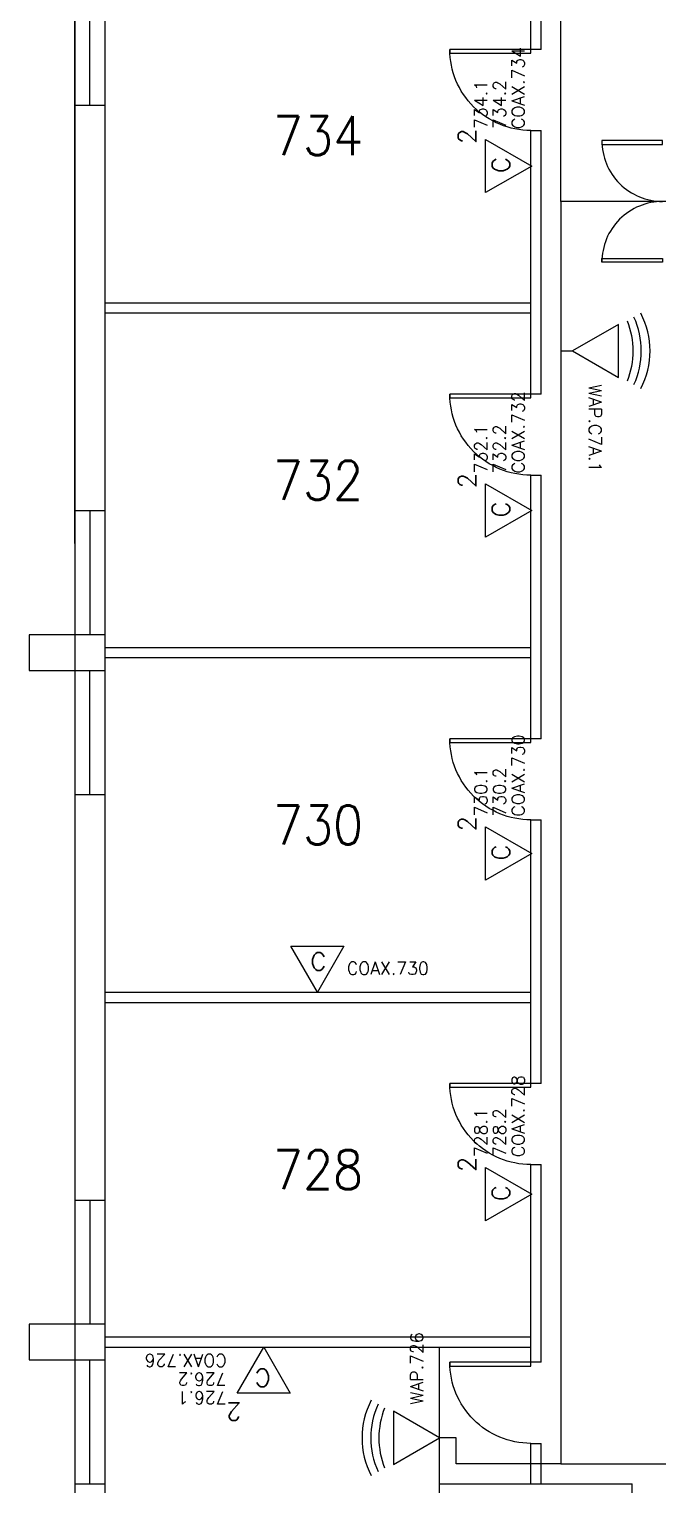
# Model space of a CAD drawing. Header units: inches. Extents: x -460 to 10305, y -938 to 5356.
# Drawn here: x 7793 to 8042, y 4200 to 4774 of the extents above; entities that cross this region are included whole.
import ezdxf
from ezdxf.enums import TextEntityAlignment as Align

# ---------------------------------------------------------------- set-up
doc = ezdxf.new("R2010")
doc.units = ezdxf.units.IN
doc.header["$MEASUREMENT"] = 0
doc.set_wipeout_variables(frame=1)
for name, color, linetype in [('01-0263-07-DWG-BFP-ARCH$0$SP-DOORS', 5, 'Continuous'), ('01-0263-07-DWG-BFP-ARCH$0$SP-GROSS', 30, 'Continuous'), ('01-0263-07-DWG-BFP-ARCH$0$SP-RMNO', 7, 'Continuous'), ('01-0263-07-DWG-BFP-ARCH$0$SP-ROOM', 7, 'Continuous'), ('01-0263-07-DWG-BFP-ARCH$0$SP-WALL', 7, 'Continuous'), ('01-0263-07-DWG-BFP-ARCH$0$SP-WINDOWS', 6, 'Continuous'), ('T-Anno-Soffit', 200, 'Continuous'), ('T-Comm-E', 1, 'Continuous'), ('T-Comm-E-Wireless', 1, 'Continuous'), ('T-Comm-Path', 40, 'Continuous')]:
    doc.layers.add(name, color=color, linetype=linetype)
doc.layers.get('01-0263-07-DWG-BFP-ARCH$0$SP-ROOM').off()
doc.styles.add('01-0263-07-DWG-BFP-ARCH$0$ROMANS', font='ROMANS.shx', dxfattribs={"width": 0.9})
doc.styles.add('3-32', font='SIMPLEX.shx', dxfattribs={"height": 9})

# ---------------------------------------------------------------- blocks, each defined once
blk = doc.blocks.new('01-0263-07-DWG-BFP-ARCH$0$DOR00')
at = {"color": 0}
for p, q in [((0, 1), (0, 0)), ((1, 0), (1, 1))]:
    blk.add_line(p, q, dxfattribs=at)
blk = doc.blocks.new('01-0263-07-DWG-BFP-ARCH$0$DOR01')
at = {"color": 0}
for p, q in [((1, 1), (0, 1)), ((0, 1), (0, 0)), ((1, 0), (1, 1)), ((0, 0), (1, 0))]:
    blk.add_line(p, q, dxfattribs=at)
blk = doc.blocks.new('01-0263-07-DWG-BFP-ARCH$0$FMGRM1')
at = {"style": '01-0263-07-DWG-BFP-ARCH$0$ROMANS', "width": 0.9}
for tag, p in [('RMAREA', (0, -0.2836)), ('DATA1', (0, -0.443)), ('DATA2', (0, -0.6024)), ('DATA3', (0, -0.7618)), ('DATA4', (0, -0.9213)), ('DATA5', (0, -1.0807))]:
    blk.add_attdef(tag, text='', height=0.1172, dxfattribs=at).set_placement(p, align=Align.CENTER)
at = {"linetype": 'Continuous'}
blk.add_wipeout([(-0.375, -0.125), (0.375, -0.125), (0.375, 0.125), (-0.375, 0.125)], dxfattribs=at)
at = {"layer": '01-0263-07-DWG-BFP-ARCH$0$SP-RMNO', "style": '01-0263-07-DWG-BFP-ARCH$0$ROMANS', "width": 0.9}
blk.add_attdef('RMNUMB', text='', height=0.16, dxfattribs=at).set_placement((0, 0), align=Align.MIDDLE)
blk = doc.blocks.new('01-0263-07-DWG-BFP-ARCH', base_point=(1295.15, 1353.42))
at = {"layer": '01-0263-07-DWG-BFP-ARCH$0$SP-DOORS'}
for points in [[(1475.16, 2067.43, -0.414214), (1443.16, 2099.43, -0.414214)], [(1503.16, 2063.43, 0.414214), (1527.16, 2039.43, 0.414214), (1503.16, 2015.43, 0.414214)], [(1475.16, 1931.43, -0.414214), (1443.16, 1963.43, -0.414214)], [(1475.16, 1795.43, -0.414214), (1443.16, 1827.43, -0.414214)], [(1475.16, 1659.43, -0.414214), (1443.16, 1691.43, -0.414214)], [(1475.16, 1549.43, -0.414214), (1443.16, 1581.43, -0.414214)]]:
    blk.add_lwpolyline(points, format="xyb", dxfattribs=at)
at = {"layer": '01-0263-07-DWG-BFP-ARCH$0$SP-GROSS'}
blk.add_lwpolyline([(1995.16, 2641.43), (1295.16, 2641.43), (1295.15, 1353.42), (1995.06, 1353.48), (1995.02, 1373.67), (1995.16, 2641.43)], close=True, dxfattribs=at)
at = {"layer": '01-0263-07-DWG-BFP-ARCH$0$SP-WALL'}
for p, q in [((1475.16, 2099.43), (1475.16, 2203.43)), ((1479.16, 2099.43), (1479.16, 2203.43)), ((1295.16, 2077.43), (1307.16, 2077.43)), ((1475.16, 1963.43), (1475.16, 2067.43)), ((1479.16, 1963.43), (1479.16, 2067.43)), ((1307.16, 1999.43), (1475.16, 1999.43)), ((1307.16, 1995.43), (1475.16, 1995.43)), ((1475.16, 1827.43), (1475.16, 1931.43)), ((1479.16, 1827.43), (1479.16, 1931.43)), ((1295.16, 1917.43), (1307.16, 1917.43)), ((1295.16, 1904.43), (1295.16, 1353.43)), ((1307.16, 1365.43), (1307.16, 1904.43)), ((1307.16, 1868.43), (1277.16, 1868.43)), ((1277.16, 1868.43), (1277.16, 1854.43)), ((1295.16, 1868.43), (1295.16, 1854.43)), ((1307.16, 1863.43), (1475.16, 1863.43)), ((1307.16, 1859.43), (1475.16, 1859.43)), ((1277.16, 1854.43), (1307.16, 1854.43)), ((1295.16, 1805.43), (1307.16, 1805.43)), ((1475.16, 1727.43), (1475.16, 1795.43)), ((1479.16, 1691.43), (1479.16, 1795.43)), ((1307.16, 1727.43), (1475.16, 1727.43)), ((1307.16, 1723.43), (1475.16, 1723.43)), ((1475.16, 1691.43), (1475.16, 1727.43)), ((1475.16, 1581.43), (1475.16, 1659.43)), ((1479.16, 1581.43), (1479.16, 1659.43)), ((1295.16, 1645.43), (1307.16, 1645.43)), ((1307.16, 1596.43), (1277.16, 1596.43)), ((1277.16, 1596.43), (1277.16, 1582.43)), ((1295.16, 1596.43), (1295.16, 1582.43)), ((1307.16, 1591.43), (1475.16, 1591.43)), ((1307.16, 1587.43), (1475.16, 1587.43)), ((1277.16, 1582.43), (1307.16, 1582.43)), ((1475.16, 1533.43), (1475.16, 1549.43)), ((1479.16, 1533.43), (1479.16, 1549.43)), ((1295.16, 1533.43), (1307.16, 1533.43)), ((1439.16, 1533.43), (1515.16, 1533.43)), ((1439.16, 1365.43), (1439.16, 1533.43))]:
    blk.add_line(p, q, dxfattribs=at)
for points in [[(1295.16, 1904.43), (1295.16, 2411.43), (1295.16, 2641.43)], [(1307.16, 1904.43), (1307.16, 2411.43), (1307.16, 2629.43)]]:
    blk.add_lwpolyline(points, dxfattribs=at)
at = {"layer": '01-0263-07-DWG-BFP-ARCH$0$SP-WINDOWS'}
for p, q in [((1301.16, 2077.43), (1301.16, 2126.43)), ((1301.16, 1917.43), (1301.16, 1868.43)), ((1301.16, 1805.43), (1301.16, 1854.43)), ((1301.16, 1645.43), (1301.16, 1596.43)), ((1301.16, 1533.43), (1301.16, 1582.43))]:
    blk.add_line(p, q, dxfattribs=at)
at = {"layer": '01-0263-07-DWG-BFP-ARCH$0$SP-DOORS', "rotation": 180}
for p, xscale, yscale, zscale in [((1475.16, 2099.43), 32, 1.5, 32), ((1527.16, 2063.43), 24, 1.5, 24), ((1527.16, 2015.43), 24, -1.5, 24), ((1475.16, 1963.43), 32, 1.5, 32), ((1475.16, 1827.43), 32, 1.5, 32), ((1475.16, 1691.43), 32, 1.5, 32), ((1475.16, 1581.43), 32, 1.5, 32)]:
    blk.add_blockref('01-0263-07-DWG-BFP-ARCH$0$DOR01', p, dxfattribs=dict(at, xscale=xscale, yscale=yscale, zscale=zscale))
at = {"layer": '01-0263-07-DWG-BFP-ARCH$0$SP-WALL'}
for p, xscale, yscale, zscale, rotation in [((1475.16, 2099.43), 32, 4, 32, 270), ((1475.16, 1963.43), 32, 4, 32, 270), ((1475.16, 1827.43), 32, 4, 32, 270), ((1475.16, 1691.43), 32, 4, 32, 270), ((1475.16, 1581.43), 32, 4, 32, 270), ((1545.16, 1529.43), 30, -4, 30, 180)]:
    blk.add_blockref('01-0263-07-DWG-BFP-ARCH$0$DOR00', p, dxfattribs=dict(at, xscale=xscale, yscale=yscale, zscale=zscale, rotation=rotation))
at = {"layer": '01-0263-07-DWG-BFP-ARCH$0$SP-ROOM'}
ref = blk.add_blockref('01-0263-07-DWG-BFP-ARCH$0$FMGRM1', (1391.16, 2065.43), dxfattribs=dict(at, xscale=96, yscale=96, zscale=96))
ref.add_attrib('RMNUMB', '734', dxfattribs={"layer": '01-0263-07-DWG-BFP-ARCH$0$SP-RMNO', "height": 15.36, "style": '01-0263-07-DWG-BFP-ARCH$0$ROMANS', "width": 0.9}).set_placement((1391.16, 2065.43), align=Align.MIDDLE)
ref = blk.add_blockref('01-0263-07-DWG-BFP-ARCH$0$FMGRM1', (1555.16, 2040.43), dxfattribs=dict(at, xscale=96, yscale=96, zscale=96))
ref.add_attrib('RMNUMB', '756', dxfattribs={"layer": '01-0263-07-DWG-BFP-ARCH$0$SP-RMNO', "height": 15.36, "style": '01-0263-07-DWG-BFP-ARCH$0$ROMANS', "width": 0.9}).set_placement((1555.16, 2040.43), align=Align.MIDDLE)
ref = blk.add_blockref('01-0263-07-DWG-BFP-ARCH$0$FMGRM1', (1391.16, 1929.43), dxfattribs=dict(at, xscale=96, yscale=96, zscale=96))
ref.add_attrib('RMNUMB', '732', dxfattribs={"layer": '01-0263-07-DWG-BFP-ARCH$0$SP-RMNO', "height": 15.36, "style": '01-0263-07-DWG-BFP-ARCH$0$ROMANS', "width": 0.9}).set_placement((1391.16, 1929.43), align=Align.MIDDLE)
ref = blk.add_blockref('01-0263-07-DWG-BFP-ARCH$0$FMGRM1', (1391.16, 1793.43), dxfattribs=dict(at, xscale=96, yscale=96, zscale=96))
ref.add_attrib('RMNUMB', '730', dxfattribs={"layer": '01-0263-07-DWG-BFP-ARCH$0$SP-RMNO', "height": 15.36, "style": '01-0263-07-DWG-BFP-ARCH$0$ROMANS', "width": 0.9}).set_placement((1391.16, 1793.43), align=Align.MIDDLE)
ref = blk.add_blockref('01-0263-07-DWG-BFP-ARCH$0$FMGRM1', (1391.16, 1657.43), dxfattribs=dict(at, xscale=96, yscale=96, zscale=96))
ref.add_attrib('RMNUMB', '728', dxfattribs={"layer": '01-0263-07-DWG-BFP-ARCH$0$SP-RMNO', "height": 15.36, "style": '01-0263-07-DWG-BFP-ARCH$0$ROMANS', "width": 0.9}).set_placement((1391.16, 1657.43), align=Align.MIDDLE)
blk = doc.blocks.new('WIRELESS')
for p, q in [((10.5, 18.19), (-10.5, 18.19)), ((-10.5, 18.19), (0, 0)), ((0, 0), (10.5, 18.19))]:
    blk.add_line(p, q)
for centre, start, end in [((0, -1.44), 62.42971, 117.57029), ((0, -4.89), 65.52052, 114.47948), ((0, -8.1), 68.40947, 111.59053)]:
    blk.add_arc(centre, 32.08, start, end)
at = {"style": '3-32', "flags": 1}
for tag, p in [('RM_NUMBER', (50.85, 153.68)), ('UTP_CATEGORY', (50.85, 140.31)), ('QUANTITY_UTP', (50.85, 127.18)), ('WIRELESS_OUTLET_LOCATION', (50.85, 114.16)), ('TELECOMM_ROOM', (50.85, 100.31)), ('QTY_COAX', (50.33, 74.2)), ('POS_2', (166.1, 63.3)), ('POS_3', (166.1, 55.3)), ('POS_4', (166.1, 46.8)), ('POS_5', (166.1, 38.67)), ('POS_6', (166.1, 30.05))]:
    blk.add_attdef(tag, p, '', height=5, dxfattribs=at)
at = {"flags": 1}
for tag, p in [('SERIAL_NUMBER', (51.84, 50.25)), ('MAC_ADDRESS', (51.84, 26.25)), ('ELEVATION', (51.84, 2.25)), ('WO_NUMBER', (53.96, -25.57))]:
    blk.add_attdef(tag, text='', height=5, dxfattribs=at).set_placement(p, align=Align.BOTTOM_LEFT)
at = {"style": '3-32'}
blk.add_attdef('POS_1', (13.17, 6.52), '', height=5, dxfattribs=at)
blk = doc.blocks.new('COAX')
for p, q in [((0, 0), (-10.5, 18.19)), ((-10.5, 18.19), (10.5, 18.19)), ((10.5, 18.19), (0, 0))]:
    blk.add_line(p, q)
at = {"insert": (-2.75, 15.62), "char_height": 7, "width": 12.7033, "attachment_point": 1, "style": '3-32'}
blk.add_mtext('C', dxfattribs=at)
at = {"style": '3-32', "flags": 1}
for tag, p in [('RM_NUMBER', (77.38, 143.39)), ('UTP_CATEGORY', (77.38, 130.01)), ('QUANTITY_UTP', (77.38, 116.89)), ('WIRELESS_OUTLET_LOCATION', (77.38, 103.87)), ('TELECOMM_ROOM', (77.38, 90.01)), ('QTY_COAX', (76.24, 61.6)), ('POS_2', (195.32, 34.73)), ('POS_3', (195.32, 26.23)), ('POS_4', (195.32, 18.11)), ('POS_5', (195.32, 9.86)), ('POS_6', (195.32, 1.36))]:
    blk.add_attdef(tag, p, '', height=5, dxfattribs=at)
at = {"flags": 1}
blk.add_attdef('WO_NUMBER', text='', height=5, dxfattribs=at).set_placement((76.13, 44.53), align=Align.BOTTOM_LEFT)
at = {"style": '3-32'}
blk.add_attdef('POS_1', (11.65, 6.96), '', height=5, dxfattribs=at)
blk = doc.blocks.new('VOICE(1)DATA(1)COAX(1)')
for p, q in [((0, 0), (-10.5, 18.19)), ((-10.5, 18.19), (10.5, 18.19)), ((10.5, 18.19), (0, 0))]:
    blk.add_line(p, q)
at = {"char_height": 7, "attachment_point": 1, "style": '3-32'}
for s, insert, width in [('2', (8.78, 29.02), 11.7808), ('C', (-2.75, 15.62), 12.7033)]:
    blk.add_mtext(s, dxfattribs=dict(at, insert=insert, width=width))
at = {"style": '3-32', "flags": 1}
for tag, p in [('RM_NUMBER', (92.08, 138.94)), ('UTP_CATEGORY', (92.08, 125.57)), ('QUANTITY_UTP', (92.08, 112.44)), ('WIRELESS_OUTLET_LOCATION', (92.08, 99.43)), ('TELECOMM_ROOM', (92.08, 85.57)), ('QTY_COAX', (91.33, 59.47)), ('POS_4', (202.73, 34.3)), ('POS_5', (202.73, 26.05)), ('POS_6', (202.73, 17.55))]:
    blk.add_attdef(tag, p, '', height=5, dxfattribs=at)
at = {"flags": 1}
blk.add_attdef('WO_NUMBER', text='', height=5, dxfattribs=at).set_placement((90.2, 43.13), align=Align.BOTTOM_LEFT)
at = {"style": '3-32'}
for tag, p in [('POS_1', (14.63, 17.54)), ('POS_2', (14.64, 10.22)), ('POS_3', (14.62, 2.8))]:
    blk.add_attdef(tag, p, '', height=5, dxfattribs=at)

msp = doc.modelspace()

# ---------------------------------------------------------------- block references
msp.add_blockref('01-0263-07-DWG-BFP-ARCH', (7811.4, 4020.15))

# ---------------------------------------------------------------- next in the draw order: linework, layer by layer
at = {"layer": 'T-Anno-Soffit'}
msp.add_line((7955.41, 4200.15), (7955.41, 4254.15), dxfattribs=at)
at = {"layer": 'T-Comm-Path'}
for points in [[(8047.41, 4706.15), (8003.28, 4706.15), (8003.28, 5119.7), (7961.54, 5119.7), (7961.54, 5100.06), (7955.41, 5100.06)], [(8047.41, 4706.15), (8003.28, 4706.15), (8003.28, 5119.7), (8161.04, 5119.7), (8161.04, 5083.46), (8161.04, 5119.7)], [(8047.41, 4706.15), (8003.28, 4706.15), (8003.28, 5119.7), (8360.46, 5119.7), (8360.46, 5101.83), (8367.41, 5101.83)], [(8047.41, 4706.15), (8003.28, 4706.15), (8003.28, 4208.15), (7961.96, 4208.15), (7961.96, 4218.3), (7955.41, 4218.3)], [(8047.41, 4706.15), (8003.28, 4706.15), (8003.28, 4647.17), (8007.79, 4647.17)], [(8047.41, 4706.15), (8003.28, 4706.15), (8003.28, 4208.15), (8154.59, 4208.15), (8154.59, 4211.79)], [(8047.41, 4706.15), (8003.28, 4706.15), (8003.28, 4208.15), (8360.16, 4208.15), (8360.16, 4223.29), (8367.4, 4223.29)]]:
    msp.add_lwpolyline(points, dxfattribs=at)

# ---------------------------------------------------------------- next in the draw order: block references
at = {"layer": 'T-Comm-E'}
for p, rotation, values in [((7991.73, 4720.13), 90, {'POS_1': '734.1', 'POS_2': '734.2', 'POS_3': 'COAX.734'}), ((7991.73, 4584.25), 90, {'POS_1': '732.1', 'POS_2': '732.2', 'POS_3': 'COAX.732'}), ((7991.73, 4448.85), 90, {'POS_1': '730.1', 'POS_2': '730.2', 'POS_3': 'COAX.730'}), ((7991.73, 4314.47), 90, {'POS_1': '728.1', 'POS_2': '728.2', 'POS_3': 'COAX.728'}), ((7885.98, 4254.15), 180, {'POS_1': '726.1', 'POS_2': '726.2', 'POS_3': 'COAX.726'})]:
    msp.add_blockref('VOICE(1)DATA(1)COAX(1)', p, dxfattribs=dict(at, rotation=rotation)).add_auto_attribs(values)
msp.add_blockref('COAX', (7907.15, 4394.15), dxfattribs=at).add_auto_attribs({'POS_1': 'COAX.730'})
at = {"layer": 'T-Comm-E-Wireless'}
for p, rotation, values in [((8007.79, 4647.17), 270, {'POS_1': 'WAP.C7A.1'}), ((7955.41, 4218.3), 90, {'POS_1': 'WAP.726'})]:
    msp.add_blockref('WIRELESS', p, dxfattribs=dict(at, rotation=rotation)).add_auto_attribs(values)

doc.saveas('drawing.dxf')
